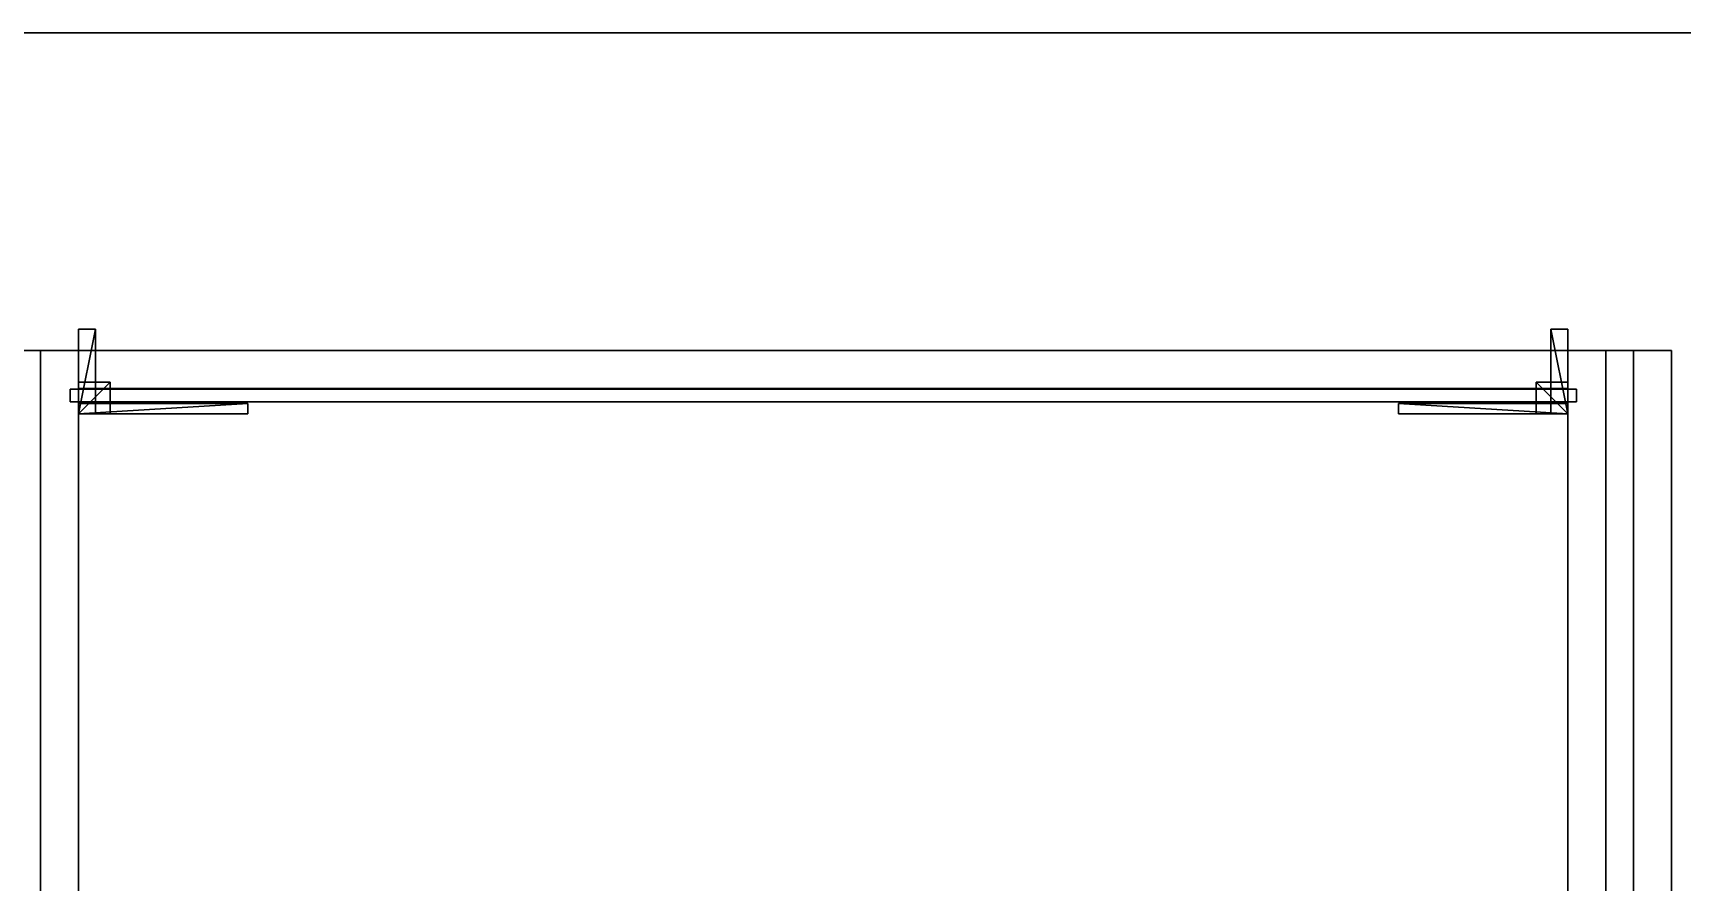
# Model space of a CAD drawing. Extents: x 0 to 6014, y -2453 to 0.
# Drawn here: x 3660 to 4440, y -401 to 0 of the extents above; entities that cross this region are included whole.
import ezdxf

# ---------------------------------------------------------------- set-up
doc = ezdxf.new("R2010")
doc.units = 0
for name, color, linetype in [('LAYER0', 7, 'CONTINUOUS'), ('LAYER1', 7, 'CONTINUOUS'), ('LAYER182', 254, 'CONTINUOUS'), ('LAYER183', 246, 'CONTINUOUS'), ('LAYER184', 254, 'CONTINUOUS'), ('LAYER185', 7, 'CONTINUOUS'), ('LAYER186', 7, 'CONTINUOUS'), ('LAYER187', 2, 'CONTINUOUS'), ('LAYER188', 7, 'CONTINUOUS'), ('LAYER189', 253, 'CONTINUOUS'), ('LAYER190', 253, 'CONTINUOUS'), ('LAYER191', 253, 'CONTINUOUS'), ('LAYER192', 253, 'CONTINUOUS'), ('LAYER193', 253, 'CONTINUOUS'), ('LAYER194', 253, 'CONTINUOUS'), ('LAYER195', 2, 'CONTINUOUS'), ('LAYER196', 7, 'CONTINUOUS'), ('LAYER197', 253, 'CONTINUOUS'), ('LAYER198', 253, 'CONTINUOUS'), ('LAYER199', 253, 'CONTINUOUS'), ('LAYER200', 253, 'CONTINUOUS'), ('LAYER201', 253, 'CONTINUOUS'), ('LAYER202', 253, 'CONTINUOUS'), ('LAYER203', 7, 'CONTINUOUS'), ('LAYER204', 7, 'CONTINUOUS'), ('LAYER215', 7, 'CONTINUOUS'), ('LAYER216', 7, 'CONTINUOUS')]:
    doc.layers.add(name, color=color, linetype=linetype)

msp = doc.modelspace()

# ---------------------------------------------------------------- linework, layer by layer
at = {"layer": 'LAYER0'}
for points, invisible_edges in [([(4585, 0), (1510, -265), (1510, 0), (4585, 0)], 1), ([(1510, -265), (4585, 0), (2107, -1840), (1510, -265)], 7), ([(1510, 0, 5), (4585, 0), (1510, 0), (1510, 0, 5)], 1), ([(4585, 0), (1510, 0, 5), (4585, 0, 5), (4585, 0)], 1), ([(1510, 0, 5), (2107, -1840, 5), (4585, 0, 5), (1510, 0, 5)], 3), ([(2107, -1840), (4585, 0), (2107, -2453), (2107, -1840)], 3), ([(2107, -2453), (4585, 0), (4585, -640), (2107, -2453)], 5), ([(4585, 0, 5), (2107, -1840, 5), (4585, -640, 5), (4585, 0, 5)], 3)]:
    msp.add_3dface(points, dxfattribs=dict(at, invisible_edges=invisible_edges))
at = {"layer": 'LAYER1'}
for points, invisible_edges in [([(1660, -150, 5), (1510, 0, 5), (4585, 0, 5), (1660, -150, 5)], 5), ([(1510, 0, 2334), (4585, 0, 5), (1510, 0, 5), (1510, 0, 2334)], 1), ([(4585, 0, 5), (1510, 0, 2334), (4585, 0, 2334), (4585, 0, 5)], 1), ([(1660, -150, 5), (4585, 0, 5), (4435, -150, 5), (1660, -150, 5)], 3), ([(4435, -150, 5), (4585, 0, 5), (4435, -790, 5), (4435, -150, 5)], 3), ([(4435, -790, 5), (4585, 0, 5), (4585, -640, 5), (4435, -790, 5)], 5), ([(4435, -150, 2334), (1660, -150, 5), (4435, -150, 5), (4435, -150, 2334)], 1), ([(1660, -150, 5), (4435, -150, 2334), (1660, -150, 2334), (1660, -150, 5)], 1), ([(4435, -150, 2334), (4435, -790, 5), (4435, -790, 2334), (4435, -150, 2334)], 1), ([(4435, -790, 5), (4435, -150, 2334), (4435, -150, 5), (4435, -790, 5)], 1)]:
    msp.add_3dface(points, dxfattribs=dict(at, invisible_edges=invisible_edges))
at = {"layer": 'LAYER182', "invisible_edges": 1}
for points in [[(3664, -150, 2334), (3646, -780, 2334), (3664, -780, 2334), (3664, -150, 2334)], [(3646, -780, 2334), (3664, -150, 2334), (3646, -150, 2334), (3646, -780, 2334)], [(3646, -150, 153), (3664, -780, 153), (3646, -780, 153), (3646, -150, 153)], [(3664, -780, 153), (3646, -150, 153), (3664, -150, 153), (3664, -780, 153)], [(3664, -150, 2334), (3646, -150, 153), (3646, -150, 2334), (3664, -150, 2334)], [(3646, -150, 153), (3664, -150, 2334), (3664, -150, 153), (3646, -150, 153)], [(3664, -780, 153), (3664, -150, 2334), (3664, -780, 2334), (3664, -780, 153)], [(3664, -150, 2334), (3664, -780, 153), (3664, -150, 153), (3664, -150, 2334)]]:
    msp.add_3dface(points, dxfattribs=at)
at = {"layer": 'LAYER183', "invisible_edges": 1}
for points in [[(4417, -150, 5), (3682, -861, 5), (3682, -150, 5), (4417, -150, 5)], [(3682, -861, 5), (4417, -150, 5), (4417, -861, 5), (3682, -861, 5)], [(3682, -150, 1895), (3682, -861, 5), (3682, -861, 1895), (3682, -150, 1895)], [(3682, -861, 5), (3682, -150, 1895), (3682, -150, 5), (3682, -861, 5)], [(3682, -150, 1895), (4417, -150, 5), (3682, -150, 5), (3682, -150, 1895)], [(4417, -150, 5), (3682, -150, 1895), (4417, -150, 1895), (4417, -150, 5)], [(4417, -861, 1895), (3682, -150, 1895), (3682, -861, 1895), (4417, -861, 1895)], [(3682, -150, 1895), (4417, -861, 1895), (4417, -150, 1895), (3682, -150, 1895)], [(4417, -150, 5), (4417, -861, 1895), (4417, -861, 5), (4417, -150, 5)], [(4417, -861, 1895), (4417, -150, 5), (4417, -150, 1895), (4417, -861, 1895)]]:
    msp.add_3dface(points, dxfattribs=at)
at = {"layer": 'LAYER184', "invisible_edges": 1}
for points in [[(4435, -150, 1925), (3664, -760, 1925), (3664, -150, 1925), (4435, -150, 1925)], [(3664, -760, 1925), (4435, -150, 1925), (4435, -760, 1925), (3664, -760, 1925)], [(3664, -150, 1943), (3664, -760, 1925), (3664, -760, 1943), (3664, -150, 1943)], [(3664, -760, 1925), (3664, -150, 1943), (3664, -150, 1925), (3664, -760, 1925)], [(3664, -150, 1943), (4435, -150, 1925), (3664, -150, 1925), (3664, -150, 1943)], [(4435, -150, 1925), (3664, -150, 1943), (4435, -150, 1943), (4435, -150, 1925)], [(4435, -760, 1943), (3664, -150, 1943), (3664, -760, 1943), (4435, -760, 1943)], [(3664, -150, 1943), (4435, -760, 1943), (4435, -150, 1943), (3664, -150, 1943)], [(4435, -150, 1925), (4435, -760, 1943), (4435, -760, 1925), (4435, -150, 1925)], [(4435, -760, 1943), (4435, -150, 1925), (4435, -150, 1943), (4435, -760, 1943)]]:
    msp.add_3dface(points, dxfattribs=at)
at = {"layer": 'LAYER185', "invisible_edges": 1}
for points in [[(3664, -150, 1943), (3682, -755, 1943), (3664, -755, 1943), (3664, -150, 1943)], [(3682, -755, 1943), (3664, -150, 1943), (3682, -150, 1943), (3682, -755, 1943)], [(3682, -150, 2293), (3664, -755, 2293), (3682, -755, 2293), (3682, -150, 2293)], [(3664, -755, 2293), (3682, -150, 2293), (3664, -150, 2293), (3664, -755, 2293)], [(3664, -150, 1943), (3682, -150, 2293), (3682, -150, 1943), (3664, -150, 1943)], [(3682, -150, 2293), (3664, -150, 1943), (3664, -150, 2293), (3682, -150, 2293)], [(3664, -755, 2293), (3664, -150, 1943), (3664, -755, 1943), (3664, -755, 2293)], [(3664, -150, 1943), (3664, -755, 2293), (3664, -150, 2293), (3664, -150, 1943)], [(3682, -150, 2293), (3682, -755, 1943), (3682, -150, 1943), (3682, -150, 2293)], [(3682, -755, 1943), (3682, -150, 2293), (3682, -755, 2293), (3682, -755, 1943)]]:
    msp.add_3dface(points, dxfattribs=at)
at = {"layer": 'LAYER186', "invisible_edges": 1}
for points in [[(4386, -150, 1943), (4386, -755, 2293), (4386, -150, 2293), (4386, -150, 1943)], [(4386, -755, 2293), (4386, -150, 1943), (4386, -755, 1943), (4386, -755, 2293)], [(4386, -150, 1943), (4404, -755, 1943), (4386, -755, 1943), (4386, -150, 1943)], [(4404, -755, 1943), (4386, -150, 1943), (4404, -150, 1943), (4404, -755, 1943)], [(4404, -150, 2293), (4386, -755, 2293), (4404, -755, 2293), (4404, -150, 2293)], [(4386, -755, 2293), (4404, -150, 2293), (4386, -150, 2293), (4386, -755, 2293)], [(4404, -150, 2293), (4386, -150, 1943), (4386, -150, 2293), (4404, -150, 2293)], [(4386, -150, 1943), (4404, -150, 2293), (4404, -150, 1943), (4386, -150, 1943)], [(4404, -755, 1943), (4404, -150, 2293), (4404, -755, 2293), (4404, -755, 1943)], [(4404, -150, 2293), (4404, -755, 1943), (4404, -150, 1943), (4404, -150, 2293)]]:
    msp.add_3dface(points, dxfattribs=at)
at = {"layer": 'LAYER187'}
for points in [[(3762, -180, 2262.5), (3762, -175, 2262.5), (3682, -180, 2262.5), (3762, -180, 2262.5)], [(3682, -180, 2262.5), (3762, -175, 2262.5), (3682, -175, 2262.5), (3682, -180, 2262.5)], [(3682, -180, 2262.5), (3682, -175, 2262.5), (3682, -180, 2239.5), (3682, -180, 2262.5)], [(3682, -180, 2239.5), (3682, -175, 2262.5), (3682, -175, 2239.5), (3682, -180, 2239.5)], [(3762, -180, 2239.5), (3682, -180, 2239.5), (3762, -175, 2239.5), (3762, -180, 2239.5)], [(3762, -175, 2239.5), (3682, -180, 2239.5), (3682, -175, 2239.5), (3762, -175, 2239.5)], [(3762, -175, 2239.5), (3682, -175, 2239.5), (3762, -175, 2262.5), (3762, -175, 2239.5)], [(3762, -175, 2262.5), (3682, -175, 2239.5), (3682, -175, 2262.5), (3762, -175, 2262.5)], [(3762, -180, 2239.5), (3762, -175, 2239.5), (3762, -180, 2262.5), (3762, -180, 2239.5)], [(3762, -180, 2262.5), (3762, -175, 2239.5), (3762, -175, 2262.5), (3762, -180, 2262.5)], [(3762, -180, 2262.5), (3682, -180, 2262.5), (3762, -180, 2239.5), (3762, -180, 2262.5)], [(3762, -180, 2239.5), (3682, -180, 2262.5), (3682, -180, 2239.5), (3762, -180, 2239.5)]]:
    msp.add_3dface(points, dxfattribs=at)
at = {"layer": 'LAYER188', "invisible_edges": 1}
for points in [[(3682, -175, 2262.5), (3762, -180, 2262.5), (3762, -175, 2262.5), (3682, -175, 2262.5)], [(3762, -180, 2262.5), (3682, -175, 2262.5), (3682, -180, 2262.5), (3762, -180, 2262.5)], [(3682, -180, 2239.5), (3762, -175, 2239.5), (3762, -180, 2239.5), (3682, -180, 2239.5)], [(3762, -175, 2239.5), (3682, -180, 2239.5), (3682, -175, 2239.5), (3762, -175, 2239.5)], [(3682, -175, 2262.5), (3682, -180, 2239.5), (3682, -180, 2262.5), (3682, -175, 2262.5)], [(3682, -180, 2239.5), (3682, -175, 2262.5), (3682, -175, 2239.5), (3682, -180, 2239.5)], [(3762, -175, 2239.5), (3682, -175, 2262.5), (3762, -175, 2262.5), (3762, -175, 2239.5)], [(3682, -175, 2262.5), (3762, -175, 2239.5), (3682, -175, 2239.5), (3682, -175, 2262.5)], [(3762, -175, 2239.5), (3762, -180, 2262.5), (3762, -180, 2239.5), (3762, -175, 2239.5)], [(3762, -180, 2262.5), (3762, -175, 2239.5), (3762, -175, 2262.5), (3762, -180, 2262.5)], [(3682, -180, 2239.5), (3762, -180, 2262.5), (3682, -180, 2262.5), (3682, -180, 2239.5)], [(3762, -180, 2262.5), (3682, -180, 2239.5), (3762, -180, 2239.5), (3762, -180, 2262.5)]]:
    msp.add_3dface(points, dxfattribs=at)
at = {"layer": 'LAYER189'}
for points in [[(3697, -180, 2262.5), (3697, -165, 2262.5), (3682, -180, 2262.5), (3697, -180, 2262.5)], [(3682, -180, 2262.5), (3697, -165, 2262.5), (3682, -165, 2262.5), (3682, -180, 2262.5)], [(3682, -180, 2262.5), (3682, -165, 2262.5), (3682, -180, 2247.5), (3682, -180, 2262.5)], [(3682, -180, 2247.5), (3682, -165, 2262.5), (3682, -165, 2247.5), (3682, -180, 2247.5)], [(3697, -180, 2247.5), (3682, -180, 2247.5), (3697, -165, 2247.5), (3697, -180, 2247.5)], [(3697, -165, 2247.5), (3682, -180, 2247.5), (3682, -165, 2247.5), (3697, -165, 2247.5)], [(3697, -165, 2247.5), (3682, -165, 2247.5), (3697, -165, 2262.5), (3697, -165, 2247.5)], [(3697, -165, 2262.5), (3682, -165, 2247.5), (3682, -165, 2262.5), (3697, -165, 2262.5)], [(3697, -180, 2247.5), (3697, -165, 2247.5), (3697, -180, 2262.5), (3697, -180, 2247.5)], [(3697, -180, 2262.5), (3697, -165, 2247.5), (3697, -165, 2262.5), (3697, -180, 2262.5)], [(3697, -180, 2262.5), (3682, -180, 2262.5), (3697, -180, 2247.5), (3697, -180, 2262.5)], [(3697, -180, 2247.5), (3682, -180, 2262.5), (3682, -180, 2247.5), (3697, -180, 2247.5)]]:
    msp.add_3dface(points, dxfattribs=at)
at = {"layer": 'LAYER190'}
for points in [[(3697, -180, 2262.5), (3697, -165, 2262.5), (3682, -180, 2262.5), (3697, -180, 2262.5)], [(3682, -180, 2262.5), (3697, -165, 2262.5), (3682, -165, 2262.5), (3682, -180, 2262.5)], [(3682, -180, 2262.5), (3682, -165, 2262.5), (3682, -180, 2247.5), (3682, -180, 2262.5)], [(3682, -180, 2247.5), (3682, -165, 2262.5), (3682, -165, 2247.5), (3682, -180, 2247.5)], [(3697, -180, 2247.5), (3682, -180, 2247.5), (3697, -165, 2247.5), (3697, -180, 2247.5)], [(3697, -165, 2247.5), (3682, -180, 2247.5), (3682, -165, 2247.5), (3697, -165, 2247.5)], [(3697, -165, 2247.5), (3682, -165, 2247.5), (3697, -165, 2262.5), (3697, -165, 2247.5)], [(3697, -165, 2262.5), (3682, -165, 2247.5), (3682, -165, 2262.5), (3697, -165, 2262.5)], [(3697, -180, 2247.5), (3697, -165, 2247.5), (3697, -180, 2262.5), (3697, -180, 2247.5)], [(3697, -180, 2262.5), (3697, -165, 2247.5), (3697, -165, 2262.5), (3697, -180, 2262.5)], [(3697, -180, 2262.5), (3682, -180, 2262.5), (3697, -180, 2247.5), (3697, -180, 2262.5)], [(3697, -180, 2247.5), (3682, -180, 2262.5), (3682, -180, 2247.5), (3697, -180, 2247.5)]]:
    msp.add_3dface(points, dxfattribs=at)
at = {"layer": 'LAYER191'}
for points in [[(3697, -180, 2262.5), (3697, -165, 2262.5), (3682, -180, 2262.5), (3697, -180, 2262.5)], [(3682, -180, 2262.5), (3697, -165, 2262.5), (3682, -165, 2262.5), (3682, -180, 2262.5)], [(3682, -180, 2262.5), (3682, -165, 2262.5), (3682, -180, 2247.5), (3682, -180, 2262.5)], [(3682, -180, 2247.5), (3682, -165, 2262.5), (3682, -165, 2247.5), (3682, -180, 2247.5)], [(3697, -180, 2247.5), (3682, -180, 2247.5), (3697, -165, 2247.5), (3697, -180, 2247.5)], [(3697, -165, 2247.5), (3682, -180, 2247.5), (3682, -165, 2247.5), (3697, -165, 2247.5)], [(3697, -165, 2247.5), (3682, -165, 2247.5), (3697, -165, 2262.5), (3697, -165, 2247.5)], [(3697, -165, 2262.5), (3682, -165, 2247.5), (3682, -165, 2262.5), (3697, -165, 2262.5)], [(3697, -180, 2247.5), (3697, -165, 2247.5), (3697, -180, 2262.5), (3697, -180, 2247.5)], [(3697, -180, 2262.5), (3697, -165, 2247.5), (3697, -165, 2262.5), (3697, -180, 2262.5)], [(3697, -180, 2262.5), (3682, -180, 2262.5), (3697, -180, 2247.5), (3697, -180, 2262.5)], [(3697, -180, 2247.5), (3682, -180, 2262.5), (3682, -180, 2247.5), (3697, -180, 2247.5)]]:
    msp.add_3dface(points, dxfattribs=at)
at = {"layer": 'LAYER192'}
for points in [[(3697, -180, 2262.5), (3697, -165, 2262.5), (3682, -180, 2262.5), (3697, -180, 2262.5)], [(3682, -180, 2262.5), (3697, -165, 2262.5), (3682, -165, 2262.5), (3682, -180, 2262.5)], [(3682, -180, 2262.5), (3682, -165, 2262.5), (3682, -180, 2247.5), (3682, -180, 2262.5)], [(3682, -180, 2247.5), (3682, -165, 2262.5), (3682, -165, 2247.5), (3682, -180, 2247.5)], [(3697, -180, 2247.5), (3682, -180, 2247.5), (3697, -165, 2247.5), (3697, -180, 2247.5)], [(3697, -165, 2247.5), (3682, -180, 2247.5), (3682, -165, 2247.5), (3697, -165, 2247.5)], [(3697, -165, 2247.5), (3682, -165, 2247.5), (3697, -165, 2262.5), (3697, -165, 2247.5)], [(3697, -165, 2262.5), (3682, -165, 2247.5), (3682, -165, 2262.5), (3697, -165, 2262.5)], [(3697, -180, 2247.5), (3697, -165, 2247.5), (3697, -180, 2262.5), (3697, -180, 2247.5)], [(3697, -180, 2262.5), (3697, -165, 2247.5), (3697, -165, 2262.5), (3697, -180, 2262.5)], [(3697, -180, 2262.5), (3682, -180, 2262.5), (3697, -180, 2247.5), (3697, -180, 2262.5)], [(3697, -180, 2247.5), (3682, -180, 2262.5), (3682, -180, 2247.5), (3697, -180, 2247.5)]]:
    msp.add_3dface(points, dxfattribs=at)
at = {"layer": 'LAYER193'}
for points in [[(3690, -180, 2262.5), (3690, -140, 2262.5), (3682, -180, 2262.5), (3690, -180, 2262.5)], [(3682, -180, 2262.5), (3690, -140, 2262.5), (3682, -140, 2262.5), (3682, -180, 2262.5)], [(3682, -180, 2262.5), (3682, -140, 2262.5), (3682, -180, 2254.5), (3682, -180, 2262.5)], [(3682, -180, 2254.5), (3682, -140, 2262.5), (3682, -140, 2254.5), (3682, -180, 2254.5)], [(3690, -180, 2254.5), (3682, -180, 2254.5), (3690, -140, 2254.5), (3690, -180, 2254.5)], [(3690, -140, 2254.5), (3682, -180, 2254.5), (3682, -140, 2254.5), (3690, -140, 2254.5)], [(3690, -140, 2254.5), (3682, -140, 2254.5), (3690, -140, 2262.5), (3690, -140, 2254.5)], [(3690, -140, 2262.5), (3682, -140, 2254.5), (3682, -140, 2262.5), (3690, -140, 2262.5)], [(3690, -180, 2254.5), (3690, -140, 2254.5), (3690, -180, 2262.5), (3690, -180, 2254.5)], [(3690, -180, 2262.5), (3690, -140, 2254.5), (3690, -140, 2262.5), (3690, -180, 2262.5)], [(3690, -180, 2262.5), (3682, -180, 2262.5), (3690, -180, 2254.5), (3690, -180, 2262.5)], [(3690, -180, 2254.5), (3682, -180, 2262.5), (3682, -180, 2254.5), (3690, -180, 2254.5)]]:
    msp.add_3dface(points, dxfattribs=at)
at = {"layer": 'LAYER194'}
for points in [[(3762, -180, 2262.5), (3762, -175, 2262.5), (3682, -180, 2262.5), (3762, -180, 2262.5)], [(3682, -180, 2262.5), (3762, -175, 2262.5), (3682, -175, 2262.5), (3682, -180, 2262.5)], [(3682, -180, 2262.5), (3682, -175, 2262.5), (3682, -180, 2246.5), (3682, -180, 2262.5)], [(3682, -180, 2246.5), (3682, -175, 2262.5), (3682, -175, 2246.5), (3682, -180, 2246.5)], [(3762, -180, 2246.5), (3682, -180, 2246.5), (3762, -175, 2246.5), (3762, -180, 2246.5)], [(3762, -175, 2246.5), (3682, -180, 2246.5), (3682, -175, 2246.5), (3762, -175, 2246.5)], [(3762, -175, 2246.5), (3682, -175, 2246.5), (3762, -175, 2262.5), (3762, -175, 2246.5)], [(3762, -175, 2262.5), (3682, -175, 2246.5), (3682, -175, 2262.5), (3762, -175, 2262.5)], [(3762, -180, 2246.5), (3762, -175, 2246.5), (3762, -180, 2262.5), (3762, -180, 2246.5)], [(3762, -180, 2262.5), (3762, -175, 2246.5), (3762, -175, 2262.5), (3762, -180, 2262.5)], [(3762, -180, 2262.5), (3682, -180, 2262.5), (3762, -180, 2246.5), (3762, -180, 2262.5)], [(3762, -180, 2246.5), (3682, -180, 2262.5), (3682, -180, 2246.5), (3762, -180, 2246.5)]]:
    msp.add_3dface(points, dxfattribs=at)
at = {"layer": 'LAYER195'}
for points in [[(4306, -180, 2262.5), (4306, -175, 2239.5), (4306, -180, 2239.5), (4306, -180, 2262.5)], [(4306, -175, 2262.5), (4306, -175, 2239.5), (4306, -180, 2262.5), (4306, -175, 2262.5)], [(4386, -180, 2262.5), (4306, -175, 2262.5), (4306, -180, 2262.5), (4386, -180, 2262.5)], [(4386, -175, 2262.5), (4306, -175, 2262.5), (4386, -180, 2262.5), (4386, -175, 2262.5)], [(4306, -175, 2239.5), (4386, -180, 2239.5), (4306, -180, 2239.5), (4306, -175, 2239.5)], [(4386, -175, 2239.5), (4386, -180, 2239.5), (4306, -175, 2239.5), (4386, -175, 2239.5)], [(4306, -175, 2262.5), (4386, -175, 2239.5), (4306, -175, 2239.5), (4306, -175, 2262.5)], [(4386, -175, 2262.5), (4386, -175, 2239.5), (4306, -175, 2262.5), (4386, -175, 2262.5)], [(4386, -180, 2239.5), (4386, -175, 2262.5), (4386, -180, 2262.5), (4386, -180, 2239.5)], [(4386, -175, 2239.5), (4386, -175, 2262.5), (4386, -180, 2239.5), (4386, -175, 2239.5)], [(4306, -180, 2239.5), (4386, -180, 2262.5), (4306, -180, 2262.5), (4306, -180, 2239.5)], [(4386, -180, 2239.5), (4386, -180, 2262.5), (4306, -180, 2239.5), (4386, -180, 2239.5)]]:
    msp.add_3dface(points, dxfattribs=at)
at = {"layer": 'LAYER196', "invisible_edges": 1}
for points in [[(4386, -180, 2262.5), (4306, -175, 2262.5), (4306, -180, 2262.5), (4386, -180, 2262.5)], [(4306, -175, 2262.5), (4386, -180, 2262.5), (4386, -175, 2262.5), (4306, -175, 2262.5)], [(4306, -175, 2262.5), (4306, -180, 2239.5), (4306, -180, 2262.5), (4306, -175, 2262.5)], [(4306, -180, 2239.5), (4306, -175, 2262.5), (4306, -175, 2239.5), (4306, -180, 2239.5)], [(4386, -175, 2239.5), (4306, -180, 2239.5), (4306, -175, 2239.5), (4386, -175, 2239.5)], [(4306, -180, 2239.5), (4386, -175, 2239.5), (4386, -180, 2239.5), (4306, -180, 2239.5)], [(4306, -175, 2262.5), (4386, -175, 2239.5), (4306, -175, 2239.5), (4306, -175, 2262.5)], [(4386, -175, 2239.5), (4306, -175, 2262.5), (4386, -175, 2262.5), (4386, -175, 2239.5)], [(4386, -175, 2239.5), (4386, -180, 2262.5), (4386, -180, 2239.5), (4386, -175, 2239.5)], [(4386, -180, 2262.5), (4386, -175, 2239.5), (4386, -175, 2262.5), (4386, -180, 2262.5)], [(4386, -180, 2262.5), (4306, -180, 2239.5), (4386, -180, 2239.5), (4386, -180, 2262.5)], [(4306, -180, 2239.5), (4386, -180, 2262.5), (4306, -180, 2262.5), (4306, -180, 2239.5)]]:
    msp.add_3dface(points, dxfattribs=at)
at = {"layer": 'LAYER197'}
for points in [[(4371, -180, 2262.5), (4371, -165, 2247.5), (4371, -180, 2247.5), (4371, -180, 2262.5)], [(4371, -165, 2262.5), (4371, -165, 2247.5), (4371, -180, 2262.5), (4371, -165, 2262.5)], [(4386, -180, 2262.5), (4371, -165, 2262.5), (4371, -180, 2262.5), (4386, -180, 2262.5)], [(4386, -165, 2262.5), (4371, -165, 2262.5), (4386, -180, 2262.5), (4386, -165, 2262.5)], [(4371, -165, 2247.5), (4386, -180, 2247.5), (4371, -180, 2247.5), (4371, -165, 2247.5)], [(4386, -165, 2247.5), (4386, -180, 2247.5), (4371, -165, 2247.5), (4386, -165, 2247.5)], [(4371, -165, 2262.5), (4386, -165, 2247.5), (4371, -165, 2247.5), (4371, -165, 2262.5)], [(4386, -165, 2262.5), (4386, -165, 2247.5), (4371, -165, 2262.5), (4386, -165, 2262.5)], [(4386, -180, 2247.5), (4386, -165, 2262.5), (4386, -180, 2262.5), (4386, -180, 2247.5)], [(4386, -165, 2247.5), (4386, -165, 2262.5), (4386, -180, 2247.5), (4386, -165, 2247.5)], [(4371, -180, 2247.5), (4386, -180, 2262.5), (4371, -180, 2262.5), (4371, -180, 2247.5)], [(4386, -180, 2247.5), (4386, -180, 2262.5), (4371, -180, 2247.5), (4386, -180, 2247.5)]]:
    msp.add_3dface(points, dxfattribs=at)
at = {"layer": 'LAYER198'}
for points in [[(4371, -180, 2262.5), (4371, -165, 2247.5), (4371, -180, 2247.5), (4371, -180, 2262.5)], [(4371, -165, 2262.5), (4371, -165, 2247.5), (4371, -180, 2262.5), (4371, -165, 2262.5)], [(4386, -180, 2262.5), (4371, -165, 2262.5), (4371, -180, 2262.5), (4386, -180, 2262.5)], [(4386, -165, 2262.5), (4371, -165, 2262.5), (4386, -180, 2262.5), (4386, -165, 2262.5)], [(4371, -165, 2247.5), (4386, -180, 2247.5), (4371, -180, 2247.5), (4371, -165, 2247.5)], [(4386, -165, 2247.5), (4386, -180, 2247.5), (4371, -165, 2247.5), (4386, -165, 2247.5)], [(4371, -165, 2262.5), (4386, -165, 2247.5), (4371, -165, 2247.5), (4371, -165, 2262.5)], [(4386, -165, 2262.5), (4386, -165, 2247.5), (4371, -165, 2262.5), (4386, -165, 2262.5)], [(4386, -180, 2247.5), (4386, -165, 2262.5), (4386, -180, 2262.5), (4386, -180, 2247.5)], [(4386, -165, 2247.5), (4386, -165, 2262.5), (4386, -180, 2247.5), (4386, -165, 2247.5)], [(4371, -180, 2247.5), (4386, -180, 2262.5), (4371, -180, 2262.5), (4371, -180, 2247.5)], [(4386, -180, 2247.5), (4386, -180, 2262.5), (4371, -180, 2247.5), (4386, -180, 2247.5)]]:
    msp.add_3dface(points, dxfattribs=at)
at = {"layer": 'LAYER199'}
for points in [[(4371, -180, 2262.5), (4371, -165, 2247.5), (4371, -180, 2247.5), (4371, -180, 2262.5)], [(4371, -165, 2262.5), (4371, -165, 2247.5), (4371, -180, 2262.5), (4371, -165, 2262.5)], [(4386, -180, 2262.5), (4371, -165, 2262.5), (4371, -180, 2262.5), (4386, -180, 2262.5)], [(4386, -165, 2262.5), (4371, -165, 2262.5), (4386, -180, 2262.5), (4386, -165, 2262.5)], [(4371, -165, 2247.5), (4386, -180, 2247.5), (4371, -180, 2247.5), (4371, -165, 2247.5)], [(4386, -165, 2247.5), (4386, -180, 2247.5), (4371, -165, 2247.5), (4386, -165, 2247.5)], [(4371, -165, 2262.5), (4386, -165, 2247.5), (4371, -165, 2247.5), (4371, -165, 2262.5)], [(4386, -165, 2262.5), (4386, -165, 2247.5), (4371, -165, 2262.5), (4386, -165, 2262.5)], [(4386, -180, 2247.5), (4386, -165, 2262.5), (4386, -180, 2262.5), (4386, -180, 2247.5)], [(4386, -165, 2247.5), (4386, -165, 2262.5), (4386, -180, 2247.5), (4386, -165, 2247.5)], [(4371, -180, 2247.5), (4386, -180, 2262.5), (4371, -180, 2262.5), (4371, -180, 2247.5)], [(4386, -180, 2247.5), (4386, -180, 2262.5), (4371, -180, 2247.5), (4386, -180, 2247.5)]]:
    msp.add_3dface(points, dxfattribs=at)
at = {"layer": 'LAYER200'}
for points in [[(4371, -180, 2262.5), (4371, -165, 2247.5), (4371, -180, 2247.5), (4371, -180, 2262.5)], [(4371, -165, 2262.5), (4371, -165, 2247.5), (4371, -180, 2262.5), (4371, -165, 2262.5)], [(4386, -180, 2262.5), (4371, -165, 2262.5), (4371, -180, 2262.5), (4386, -180, 2262.5)], [(4386, -165, 2262.5), (4371, -165, 2262.5), (4386, -180, 2262.5), (4386, -165, 2262.5)], [(4371, -165, 2247.5), (4386, -180, 2247.5), (4371, -180, 2247.5), (4371, -165, 2247.5)], [(4386, -165, 2247.5), (4386, -180, 2247.5), (4371, -165, 2247.5), (4386, -165, 2247.5)], [(4371, -165, 2262.5), (4386, -165, 2247.5), (4371, -165, 2247.5), (4371, -165, 2262.5)], [(4386, -165, 2262.5), (4386, -165, 2247.5), (4371, -165, 2262.5), (4386, -165, 2262.5)], [(4386, -180, 2247.5), (4386, -165, 2262.5), (4386, -180, 2262.5), (4386, -180, 2247.5)], [(4386, -165, 2247.5), (4386, -165, 2262.5), (4386, -180, 2247.5), (4386, -165, 2247.5)], [(4371, -180, 2247.5), (4386, -180, 2262.5), (4371, -180, 2262.5), (4371, -180, 2247.5)], [(4386, -180, 2247.5), (4386, -180, 2262.5), (4371, -180, 2247.5), (4386, -180, 2247.5)]]:
    msp.add_3dface(points, dxfattribs=at)
at = {"layer": 'LAYER201'}
for points in [[(4378, -180, 2262.5), (4378, -140, 2254.5), (4378, -180, 2254.5), (4378, -180, 2262.5)], [(4378, -140, 2262.5), (4378, -140, 2254.5), (4378, -180, 2262.5), (4378, -140, 2262.5)], [(4386, -180, 2262.5), (4378, -140, 2262.5), (4378, -180, 2262.5), (4386, -180, 2262.5)], [(4386, -140, 2262.5), (4378, -140, 2262.5), (4386, -180, 2262.5), (4386, -140, 2262.5)], [(4378, -140, 2254.5), (4386, -180, 2254.5), (4378, -180, 2254.5), (4378, -140, 2254.5)], [(4386, -140, 2254.5), (4386, -180, 2254.5), (4378, -140, 2254.5), (4386, -140, 2254.5)], [(4378, -140, 2262.5), (4386, -140, 2254.5), (4378, -140, 2254.5), (4378, -140, 2262.5)], [(4386, -140, 2262.5), (4386, -140, 2254.5), (4378, -140, 2262.5), (4386, -140, 2262.5)], [(4386, -180, 2254.5), (4386, -140, 2262.5), (4386, -180, 2262.5), (4386, -180, 2254.5)], [(4386, -140, 2254.5), (4386, -140, 2262.5), (4386, -180, 2254.5), (4386, -140, 2254.5)], [(4378, -180, 2254.5), (4386, -180, 2262.5), (4378, -180, 2262.5), (4378, -180, 2254.5)], [(4386, -180, 2254.5), (4386, -180, 2262.5), (4378, -180, 2254.5), (4386, -180, 2254.5)]]:
    msp.add_3dface(points, dxfattribs=at)
at = {"layer": 'LAYER202'}
for points in [[(4306, -180, 2262.5), (4306, -175, 2246.5), (4306, -180, 2246.5), (4306, -180, 2262.5)], [(4306, -175, 2262.5), (4306, -175, 2246.5), (4306, -180, 2262.5), (4306, -175, 2262.5)], [(4386, -180, 2262.5), (4306, -175, 2262.5), (4306, -180, 2262.5), (4386, -180, 2262.5)], [(4386, -175, 2262.5), (4306, -175, 2262.5), (4386, -180, 2262.5), (4386, -175, 2262.5)], [(4306, -175, 2246.5), (4386, -180, 2246.5), (4306, -180, 2246.5), (4306, -175, 2246.5)], [(4386, -175, 2246.5), (4386, -180, 2246.5), (4306, -175, 2246.5), (4386, -175, 2246.5)], [(4306, -175, 2262.5), (4386, -175, 2246.5), (4306, -175, 2246.5), (4306, -175, 2262.5)], [(4386, -175, 2262.5), (4386, -175, 2246.5), (4306, -175, 2262.5), (4386, -175, 2262.5)], [(4386, -180, 2246.5), (4386, -175, 2262.5), (4386, -180, 2262.5), (4386, -180, 2246.5)], [(4386, -175, 2246.5), (4386, -175, 2262.5), (4386, -180, 2246.5), (4386, -175, 2246.5)], [(4306, -180, 2246.5), (4386, -180, 2262.5), (4306, -180, 2262.5), (4306, -180, 2246.5)], [(4386, -180, 2246.5), (4386, -180, 2262.5), (4306, -180, 2246.5), (4386, -180, 2246.5)]]:
    msp.add_3dface(points, dxfattribs=at)
at = {"layer": 'LAYER203', "invisible_edges": 1}
for points in [[(4386, -150, 1944), (3682, -755, 1944), (3682, -150, 1944), (4386, -150, 1944)], [(3682, -755, 1944), (4386, -150, 1944), (4386, -755, 1944), (3682, -755, 1944)], [(3682, -150, 1962), (3682, -755, 1944), (3682, -755, 1962), (3682, -150, 1962)], [(3682, -755, 1944), (3682, -150, 1962), (3682, -150, 1944), (3682, -755, 1944)], [(3682, -150, 1962), (4386, -150, 1944), (3682, -150, 1944), (3682, -150, 1962)], [(4386, -150, 1944), (3682, -150, 1962), (4386, -150, 1962), (4386, -150, 1944)], [(4386, -755, 1962), (3682, -150, 1962), (3682, -755, 1962), (4386, -755, 1962)], [(3682, -150, 1962), (4386, -755, 1962), (4386, -150, 1962), (3682, -150, 1962)], [(4386, -150, 1944), (4386, -755, 1962), (4386, -755, 1944), (4386, -150, 1944)], [(4386, -755, 1962), (4386, -150, 1944), (4386, -150, 1962), (4386, -755, 1962)]]:
    msp.add_3dface(points, dxfattribs=at)
at = {"layer": 'LAYER204', "invisible_edges": 1}
for points in [[(3682, -150, 2292), (4386, -755, 2292), (4386, -150, 2292), (3682, -150, 2292)], [(4386, -755, 2292), (3682, -150, 2292), (3682, -755, 2292), (4386, -755, 2292)], [(3682, -150, 2292), (3682, -755, 2274), (3682, -755, 2292), (3682, -150, 2292)], [(3682, -755, 2274), (3682, -150, 2292), (3682, -150, 2274), (3682, -755, 2274)], [(4386, -150, 2274), (3682, -150, 2292), (4386, -150, 2292), (4386, -150, 2274)], [(3682, -150, 2292), (4386, -150, 2274), (3682, -150, 2274), (3682, -150, 2292)], [(3682, -755, 2274), (4386, -150, 2274), (4386, -755, 2274), (3682, -755, 2274)], [(4386, -150, 2274), (3682, -755, 2274), (3682, -150, 2274), (4386, -150, 2274)], [(4386, -150, 2274), (4386, -755, 2292), (4386, -755, 2274), (4386, -150, 2274)], [(4386, -755, 2292), (4386, -150, 2274), (4386, -150, 2292), (4386, -755, 2292)]]:
    msp.add_3dface(points, dxfattribs=at)
at = {"layer": 'LAYER215', "invisible_edges": 1}
for points in [[(3678, -168.3, 1958), (4390, -174.3, 1958), (3678, -174.3, 1958), (3678, -168.3, 1958)], [(4390, -174.3, 1958), (3678, -168.3, 1958), (4390, -168.3, 1958), (4390, -174.3, 1958)], [(3678, -174.3, 2278), (3678, -168.3, 1958), (3678, -174.3, 1958), (3678, -174.3, 2278)], [(3678, -168.3, 1958), (3678, -174.3, 2278), (3678, -168.3, 2278), (3678, -168.3, 1958)], [(4390, -168.3, 2278), (3678, -174.3, 2278), (4390, -174.3, 2278), (4390, -168.3, 2278)], [(3678, -174.3, 2278), (4390, -168.3, 2278), (3678, -168.3, 2278), (3678, -174.3, 2278)], [(3678, -168.3, 1958), (4390, -168.3, 2278), (4390, -168.3, 1958), (3678, -168.3, 1958)], [(4390, -168.3, 2278), (3678, -168.3, 1958), (3678, -168.3, 2278), (4390, -168.3, 2278)], [(4390, -168.3, 2278), (4390, -174.3, 1958), (4390, -168.3, 1958), (4390, -168.3, 2278)], [(4390, -174.3, 1958), (4390, -168.3, 2278), (4390, -174.3, 2278), (4390, -174.3, 1958)], [(3678, -174.3, 2278), (4390, -174.3, 1958), (4390, -174.3, 2278), (3678, -174.3, 2278)], [(4390, -174.3, 1958), (3678, -174.3, 2278), (3678, -174.3, 1958), (4390, -174.3, 1958)]]:
    msp.add_3dface(points, dxfattribs=at)
at = {"layer": 'LAYER216', "invisible_edges": 1}
for points in [[(4386, -150, 2274), (3682, -150, 2154), (3682, -150, 2274), (4386, -150, 2274)], [(3682, -150, 2154), (4386, -150, 2274), (4386, -150, 2154), (3682, -150, 2154)], [(3682, -168, 2274), (3682, -150, 2154), (3682, -168, 2154), (3682, -168, 2274)], [(3682, -150, 2154), (3682, -168, 2274), (3682, -150, 2274), (3682, -150, 2154)], [(4386, -168, 2154), (3682, -150, 2154), (4386, -150, 2154), (4386, -168, 2154)], [(3682, -150, 2154), (4386, -168, 2154), (3682, -168, 2154), (3682, -150, 2154)], [(3682, -168, 2274), (4386, -150, 2274), (3682, -150, 2274), (3682, -168, 2274)], [(4386, -150, 2274), (3682, -168, 2274), (4386, -168, 2274), (4386, -150, 2274)], [(4386, -150, 2274), (4386, -168, 2154), (4386, -150, 2154), (4386, -150, 2274)], [(4386, -168, 2154), (4386, -150, 2274), (4386, -168, 2274), (4386, -168, 2154)], [(4386, -168, 2154), (3682, -168, 2274), (3682, -168, 2154), (4386, -168, 2154)], [(3682, -168, 2274), (4386, -168, 2154), (4386, -168, 2274), (3682, -168, 2274)]]:
    msp.add_3dface(points, dxfattribs=at)

# ---------------------------------------------------------------- meshes
at = {"layer": 'LAYER1'}
mesh = msp.add_polymesh((11, 2), dxfattribs=at)
for k, corner in enumerate([(2257, -1690, 2334), (2257, -2453, 2334), (150, -1690, 2334), (2257, -1690, 2334), (150, -160, 2334), (150, -1690, 2334), (915, -160, 2334), (150, -160, 2334), (915, -415, 2334), (915, -160, 2334), (1660, -415, 2334), (915, -415, 2334), (1660, -150, 2334), (1660, -415, 2334), (4435, -150, 2334), (1660, -150, 2334), (4435, -790, 2334), (4435, -150, 2334), (6013.688, -790, 2334), (4435, -790, 2334), (6013.688, -640, 2334), (4585, -640, 2334)]):
    mesh.set_mesh_vertex(divmod(k, 2), corner)

doc.saveas('drawing.dxf')
